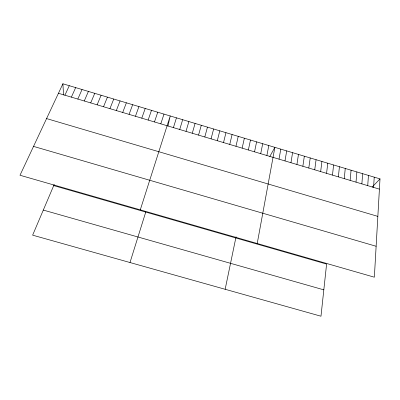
<?xml version="1.0" encoding="UTF-8"?>
<svg xmlns="http://www.w3.org/2000/svg" width="400" height="400" viewBox="0 0 400 400"><rect width="100%" height="100%" fill="white"/><g stroke="black" fill="none" stroke-linecap="round" stroke-linejoin="round"><path stroke-width="0.6" d="M380 178.88L374.355 277.195L20 175.25L62.9 83.78L380 178.88L372.13 187.155M373.575 187.385L374.23 177.15M367.725 185.64L368.45 175.415M361.87 183.89L362.665 173.68M356.01 182.14L356.87 171.94M350.14 180.385L351.065 170.2M344.26 178.63L345.255 168.46M338.37 176.87L339.435 166.715M332.47 175.11L333.61 164.965M326.565 173.35L327.775 163.215M320.655 171.58L321.93 161.465M314.73 169.815L316.075 159.705M308.8 168.04L310.215 157.95M302.86 166.27L304.345 156.19M296.915 164.49L298.47 154.425M290.955 162.715L292.58 152.66M284.99 160.93L286.69 150.895M279.02 159.15L280.785 149.125M257.22 243.495L274.875 147.35L269.795 156.51M266.88 155.525L268.79 145.525M260.715 153.68L262.7 143.7M225.155 289.285L236.05 236.775M254.54 151.84L256.595 141.87M248.355 149.99L250.485 140.035M242.16 148.14L244.365 138.2M167.935 126.09L170.225 115.965L140.28 209.855M235.96 146.29L238.24 136.365M229.745 144.435L232.1 134.525M223.525 142.575L225.955 132.68M217.295 140.715L219.8 130.835M211.055 138.85L213.635 128.985M204.805 136.985L207.46 127.135M198.545 135.115L201.28 125.28M192.28 133.245L195.085 123.425M186 131.37L188.885 121.565M179.715 129.495L182.675 119.7M173.415 127.615L176.455 117.835M129.99 262.535L145.75 212.065M160.795 123.845L163.99 114.095M154.47 121.955L157.74 112.225M148.14 120.065L151.485 110.345M141.795 118.17L145.22 108.465M135.44 116.275L138.94 106.585M129.08 114.37L132.66 104.7M122.705 112.47L126.365 102.815M116.325 110.565L120.06 100.925M109.93 108.655L113.745 99.03M103.53 106.745L107.425 97.135M97.12 104.83L101.095 95.235M90.7 102.91L94.75 93.335M54.21 184.45L32.635 235.165L320.98 316.22L326.595 264.08L53.725 185.6M84.265 100.99L88.4 91.43M77.825 99.07L82.04 89.52M71.375 97.14L75.67 87.61M64.915 95.21L69.29 85.695M43.31 210.075L323.82 289.85M33.535 146.39L376.13 246.265M46.58 118.58L377.845 216.38M58.445 93.28L379.41 189.13M62.9 83.78L63.54 95.01"/></g></svg>
